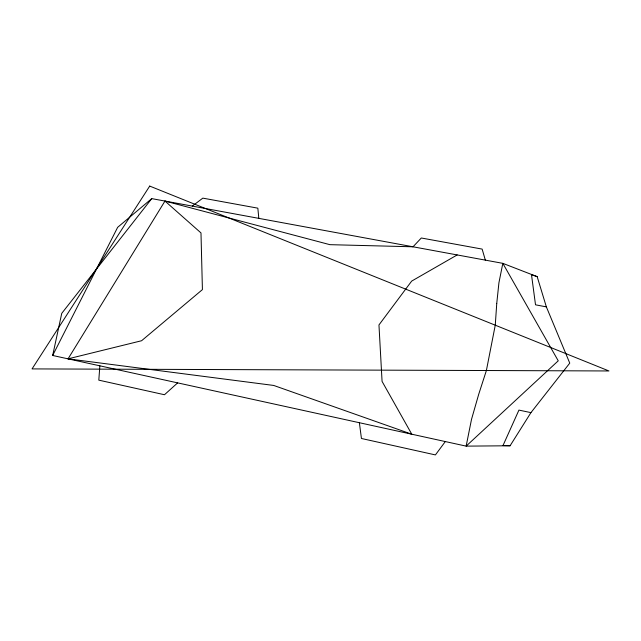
<?xml version="1.0" encoding="UTF-8"?>
<svg xmlns="http://www.w3.org/2000/svg" width="641" height="641" viewBox="0 0 641 641"><rect width="100%" height="100%" fill="white"/><g stroke="black" fill="none" stroke-linecap="round" stroke-linejoin="round"><path stroke-width="0.96" d="M99.86 365.819L98.81 380.153L164.481 394.736L177.653 382.877M52.674 355.475L61.752 313.337L151.741 198.622L502.824 263.347L537.174 276.656L546.364 306.887L569.761 363.127L530.94 412.628L510.084 445.767L466.143 446.128L52.674 355.475L117.656 227.323L151.741 198.622M457.177 254.934L411.674 281.095L378.959 324.939L382.068 381.395L411.778 434.205L273.723 385.449L68.058 358.848L164.969 201.066L329.891 244.67L413.028 246.793L421.305 237.995L482.136 249.093L485.349 260.126M445.319 441.561L435.415 454.918L361.436 438.484L359.377 422.715M192.268 206.098L202.828 198.133L257.842 208.173L258.82 218.365M68.058 358.848L141.581 340.74L202.42 289.604L200.986 232.923L164.969 201.066M510.084 445.767L502.985 445.559L518.93 410.104L530.94 412.628M546.364 306.887L535.515 304.812L531.485 274.644L537.174 276.656M496.751 303.417L495.269 325.155L486.375 370.57L478.707 394.303L471.512 419.358L466.143 446.128L558.239 360.819L502.824 263.347L498.922 282.777L496.751 303.417M149.714 186.082L32.05 368.904L608.95 370.963L149.714 186.082"/></g></svg>
